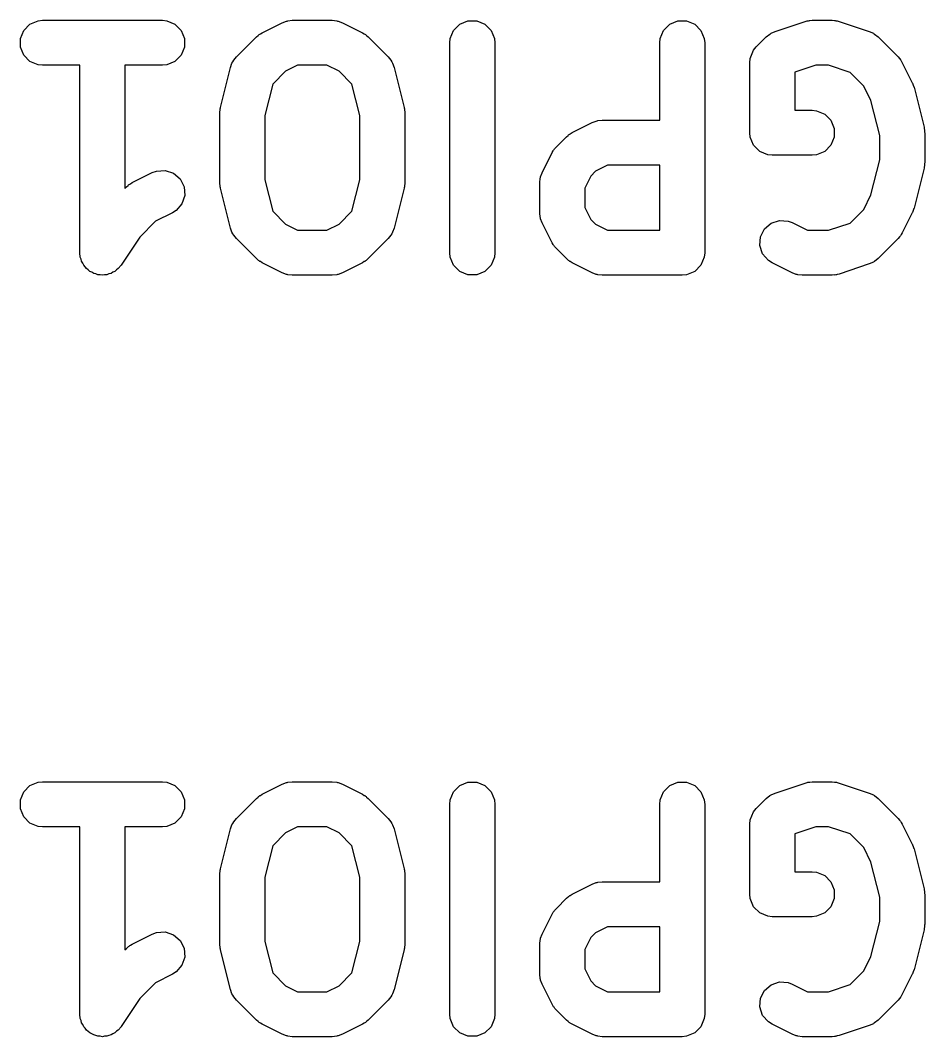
# Model space of a CAD drawing. Header units: inches. Extents: x 1.56 to 3.89, y -5.01 to -1.23.
# Drawn here: x 1.9368 to 2.0555, y -2.4669 to -2.3334 of the extents above; entities that cross this region are included whole.
import ezdxf

# ---------------------------------------------------------------- set-up
doc = ezdxf.new("R2010")
doc.units = ezdxf.units.IN
doc.header["$MEASUREMENT"] = 0
doc.layers.add('F.Silkscreen', color=41, linetype='CONTINUOUS', true_color=0xf2eda1)

msp = doc.modelspace()

# ---------------------------------------------------------------- linework, layer by layer
at = {"layer": 'F.Silkscreen', "linetype": 'CONTINUOUS'}
for p, q in [((1.93726, -2.33474), (1.93807, -2.33392)), ((1.93807, -2.33392), (1.93914, -2.33348)), ((1.93914, -2.33348), (1.93971, -2.33342)), ((1.93971, -2.33342), (1.95546, -2.33342)), ((1.95546, -2.33342), (1.95604, -2.33348)), ((1.95604, -2.33348), (1.9571, -2.33392)), ((1.9571, -2.33392), (1.95792, -2.33474)), ((1.96858, -2.33505), (1.9712, -2.33374)), ((1.9712, -2.33374), (1.97174, -2.33353)), ((1.97174, -2.33353), (1.97185, -2.33352)), ((1.97185, -2.33352), (1.97194, -2.33348)), ((1.97194, -2.33348), (1.97252, -2.33342)), ((1.97252, -2.33342), (1.97777, -2.33342)), ((1.97777, -2.33342), (1.97835, -2.33348)), ((1.97835, -2.33348), (1.97844, -2.33352)), ((1.97844, -2.33352), (1.97855, -2.33353)), ((1.97855, -2.33353), (1.97909, -2.33374)), ((1.97909, -2.33374), (1.98171, -2.33505)), ((1.99369, -2.33474), (1.9945, -2.33392)), ((1.9945, -2.33392), (1.99557, -2.33348)), ((1.99557, -2.33348), (1.99672, -2.33348)), ((1.99672, -2.33348), (1.99778, -2.33392)), ((1.99778, -2.33392), (1.9986, -2.33474)), ((2.02125, -2.33474), (2.02206, -2.33392)), ((2.02206, -2.33392), (2.02313, -2.33348)), ((2.02313, -2.33348), (2.02428, -2.33348)), ((2.02428, -2.33348), (2.02534, -2.33392)), ((2.02534, -2.33392), (2.02616, -2.33474)), ((2.03589, -2.33489), (2.03983, -2.33358)), ((2.03983, -2.33358), (2.04011, -2.33351)), ((2.04011, -2.33351), (2.04019, -2.33348)), ((2.04019, -2.33348), (2.04029, -2.33347)), ((2.04029, -2.33347), (2.04039, -2.33345)), ((2.04039, -2.33345), (2.04047, -2.33345)), ((2.04047, -2.33345), (2.04076, -2.33342)), ((2.04076, -2.33342), (2.04339, -2.33342)), ((2.04339, -2.33342), (2.04368, -2.33345)), ((2.04368, -2.33345), (2.04376, -2.33345)), ((2.04376, -2.33345), (2.04386, -2.33347)), ((2.04386, -2.33347), (2.04396, -2.33348)), ((2.04396, -2.33348), (2.04403, -2.33351)), ((2.04403, -2.33351), (2.04432, -2.33358)), ((2.04432, -2.33358), (2.04826, -2.33489)), ((1.93682, -2.3358), (1.93726, -2.33474)), ((1.95792, -2.33474), (1.95836, -2.3358)), ((1.96518, -2.33823), (1.96781, -2.3356)), ((1.96781, -2.3356), (1.96803, -2.33542)), ((1.96803, -2.33542), (1.96809, -2.33536)), ((1.96809, -2.33536), (1.96817, -2.3353)), ((1.96817, -2.3353), (1.96826, -2.33523)), ((1.96826, -2.33523), (1.96833, -2.3352)), ((1.96833, -2.3352), (1.96858, -2.33505)), ((1.98171, -2.33505), (1.98196, -2.3352)), ((1.98196, -2.3352), (1.98203, -2.33523)), ((1.98203, -2.33523), (1.98212, -2.3353)), ((1.98212, -2.3353), (1.9822, -2.33536)), ((1.9822, -2.33536), (1.98226, -2.33542)), ((1.98226, -2.33542), (1.98248, -2.3356)), ((1.98248, -2.3356), (1.98511, -2.33823)), ((1.99325, -2.3358), (1.99369, -2.33474)), ((1.9986, -2.33474), (1.99904, -2.3358)), ((2.02081, -2.3358), (2.02125, -2.33474)), ((2.02616, -2.33474), (2.0266, -2.3358)), ((2.03342, -2.33691), (2.03474, -2.3356)), ((2.03474, -2.3356), (2.03518, -2.33523)), ((2.03518, -2.33523), (2.03528, -2.33519)), ((2.03528, -2.33519), (2.03536, -2.33512)), ((2.03536, -2.33512), (2.03589, -2.33489)), ((2.04826, -2.33489), (2.04879, -2.33512)), ((2.04879, -2.33512), (2.04887, -2.33519)), ((2.04887, -2.33519), (2.04896, -2.33523)), ((2.04896, -2.33523), (2.04941, -2.3356)), ((2.04941, -2.3356), (2.05204, -2.33823)), ((1.93682, -2.33695), (1.93682, -2.3358)), ((1.93726, -2.33802), (1.93682, -2.33695)), ((1.95836, -2.33695), (1.95792, -2.33802)), ((1.95836, -2.3358), (1.95836, -2.33695)), ((1.99319, -2.33638), (1.99325, -2.3358)), ((1.99319, -2.36394), (1.99319, -2.33638)), ((1.99904, -2.3358), (1.9991, -2.33638)), ((1.9991, -2.33638), (1.9991, -2.36394)), ((2.02075, -2.33638), (2.02081, -2.3358)), ((2.02075, -2.34655), (2.02075, -2.33638)), ((2.0266, -2.3358), (2.02665, -2.33638)), ((2.02665, -2.33638), (2.02665, -2.36394)), ((2.03306, -2.33736), (2.03342, -2.33691)), ((1.93807, -2.33883), (1.93726, -2.33802)), ((1.95792, -2.33802), (1.9571, -2.33883)), ((1.96482, -2.33867), (1.96518, -2.33823)), ((1.98511, -2.33823), (1.98547, -2.33867)), ((2.03262, -2.33843), (2.03306, -2.33736)), ((2.05204, -2.33823), (2.05222, -2.33845)), ((1.93914, -2.33927), (1.93807, -2.33883)), ((1.93971, -2.33933), (1.93914, -2.33927)), ((1.94463, -2.33933), (1.93971, -2.33933)), ((1.94463, -2.36394), (1.94463, -2.33933)), ((1.95546, -2.33933), (1.95054, -2.33933)), ((1.95054, -2.33933), (1.95054, -2.35549)), ((1.95604, -2.33927), (1.95546, -2.33933)), ((1.9571, -2.33883), (1.95604, -2.33927)), ((1.96309, -2.34485), (1.96441, -2.3396)), ((1.96441, -2.3396), (1.9646, -2.33905)), ((1.9646, -2.33905), (1.96473, -2.33888)), ((1.96473, -2.33888), (1.96482, -2.33867)), ((1.97322, -2.33933), (1.97164, -2.34012)), ((1.97707, -2.33933), (1.97322, -2.33933)), ((1.97865, -2.34012), (1.97707, -2.33933)), ((1.98547, -2.33867), (1.98556, -2.33888)), ((1.98556, -2.33888), (1.98569, -2.33905)), ((1.98569, -2.33905), (1.98588, -2.3396)), ((1.98588, -2.3396), (1.9872, -2.34485)), ((2.03256, -2.339), (2.03262, -2.33843)), ((2.03256, -2.34819), (2.03256, -2.339)), ((2.04124, -2.33933), (2.03847, -2.34025)), ((2.04291, -2.33933), (2.04124, -2.33933)), ((2.04573, -2.34027), (2.04291, -2.33933)), ((2.05222, -2.33845), (2.05228, -2.3385)), ((2.05228, -2.3385), (2.05234, -2.33859)), ((2.05234, -2.33859), (2.0524, -2.33867)), ((2.0524, -2.33867), (2.05243, -2.33875)), ((2.05243, -2.33875), (2.05259, -2.33899)), ((2.05259, -2.33899), (2.0539, -2.34162)), ((1.97164, -2.34012), (1.96994, -2.34182)), ((1.98035, -2.34182), (1.97865, -2.34012)), ((2.03847, -2.34025), (2.03847, -2.34523)), ((2.04752, -2.34206), (2.04573, -2.34027)), ((1.96994, -2.34182), (1.96891, -2.34593)), ((1.98138, -2.34593), (1.98035, -2.34182)), ((2.04847, -2.34397), (2.04752, -2.34206)), ((2.0539, -2.34162), (2.05392, -2.34166)), ((2.05392, -2.34166), (2.05393, -2.34168)), ((2.05393, -2.34168), (2.05402, -2.34192)), ((2.05402, -2.34192), (2.05411, -2.34216)), ((2.05411, -2.34216), (2.05411, -2.34218)), ((2.05411, -2.34218), (2.05413, -2.34222)), ((2.05413, -2.34222), (2.05544, -2.34747)), ((1.96306, -2.34499), (1.96308, -2.34495)), ((1.96308, -2.34495), (1.96309, -2.34485)), ((1.9872, -2.34485), (1.98721, -2.34495)), ((1.98721, -2.34495), (1.98723, -2.34499)), ((2.04962, -2.34855), (2.04847, -2.34397)), ((1.96301, -2.34542), (1.96304, -2.3452)), ((1.96302, -2.34546), (1.96301, -2.34542)), ((1.96301, -2.34556), (1.96302, -2.34546)), ((1.96301, -2.35475), (1.96301, -2.34556)), ((1.96304, -2.3452), (1.96306, -2.34499)), ((1.96891, -2.34593), (1.96891, -2.35439)), ((1.98138, -2.35439), (1.98138, -2.34593)), ((1.98723, -2.34499), (1.98725, -2.3452)), ((1.98725, -2.3452), (1.98728, -2.34542)), ((1.98728, -2.34542), (1.98727, -2.34546)), ((1.98727, -2.34546), (1.98728, -2.34556)), ((1.98728, -2.34556), (1.98728, -2.35475)), ((2.03847, -2.34523), (2.04076, -2.34523)), ((2.04076, -2.34523), (2.04134, -2.34529)), ((2.04134, -2.34529), (2.0424, -2.34573)), ((2.0424, -2.34573), (2.04322, -2.34655)), ((2.00926, -2.34817), (2.01188, -2.34686)), ((2.01188, -2.34686), (2.01242, -2.34665)), ((2.01242, -2.34665), (2.01253, -2.34664)), ((2.01253, -2.34664), (2.01263, -2.3466)), ((2.01263, -2.3466), (2.0132, -2.34655)), ((2.0132, -2.34655), (2.02075, -2.34655)), ((2.04322, -2.34655), (2.04366, -2.34761)), ((2.04366, -2.34761), (2.04366, -2.34876)), ((2.05544, -2.34747), (2.05545, -2.34757)), ((2.05545, -2.34757), (2.05547, -2.34761)), ((2.05547, -2.34761), (2.05549, -2.34783)), ((2.00718, -2.35004), (2.00849, -2.34872)), ((2.00849, -2.34872), (2.00872, -2.34854)), ((2.00872, -2.34854), (2.00877, -2.34848)), ((2.00877, -2.34848), (2.00886, -2.34842)), ((2.00886, -2.34842), (2.00894, -2.34836)), ((2.00894, -2.34836), (2.00901, -2.34833)), ((2.00901, -2.34833), (2.00926, -2.34817)), ((2.03262, -2.34876), (2.03256, -2.34819)), ((2.03306, -2.34983), (2.03262, -2.34876)), ((2.04366, -2.34876), (2.04322, -2.34983)), ((2.04962, -2.35176), (2.04962, -2.34855)), ((2.05549, -2.34783), (2.05552, -2.34804)), ((2.05552, -2.34804), (2.05552, -2.34809)), ((2.05552, -2.34809), (2.05553, -2.34819)), ((2.05553, -2.34819), (2.05553, -2.35212)), ((2.00693, -2.35031), (2.00699, -2.35026)), ((2.00699, -2.35026), (2.00718, -2.35004)), ((2.03387, -2.35064), (2.03306, -2.34983)), ((2.04322, -2.34983), (2.0424, -2.35064)), ((2.00531, -2.35343), (2.00662, -2.3508)), ((2.00662, -2.3508), (2.00678, -2.35056)), ((2.00678, -2.35056), (2.00681, -2.35048)), ((2.00681, -2.35048), (2.00688, -2.3504)), ((2.00688, -2.3504), (2.00693, -2.35031)), ((2.03494, -2.35108), (2.03387, -2.35064)), ((2.03551, -2.35114), (2.03494, -2.35108)), ((2.04076, -2.35114), (2.03551, -2.35114)), ((2.04134, -2.35108), (2.04076, -2.35114)), ((2.0424, -2.35064), (2.04134, -2.35108)), ((2.0139, -2.35245), (2.01233, -2.35324)), ((2.02075, -2.35245), (2.0139, -2.35245)), ((2.02075, -2.36098), (2.02075, -2.35245)), ((2.04847, -2.35634), (2.04962, -2.35176)), ((2.05544, -2.35284), (2.05413, -2.35809)), ((2.05545, -2.35274), (2.05544, -2.35284)), ((2.05547, -2.3527), (2.05545, -2.35274)), ((2.05549, -2.35248), (2.05547, -2.3527)), ((2.05552, -2.35227), (2.05549, -2.35248)), ((2.05553, -2.35212), (2.05552, -2.35223)), ((2.05552, -2.35223), (2.05552, -2.35227)), ((1.95151, -2.35473), (1.95414, -2.35342)), ((1.95414, -2.35342), (1.95468, -2.35321)), ((1.95468, -2.35321), (1.95583, -2.35313)), ((1.95583, -2.35313), (1.95692, -2.3535)), ((1.95692, -2.3535), (1.95779, -2.35425)), ((1.95779, -2.35425), (1.95831, -2.35528)), ((2.005, -2.35475), (2.00506, -2.35417)), ((2.00506, -2.35417), (2.0051, -2.35408)), ((2.0051, -2.35408), (2.00511, -2.35397)), ((2.00511, -2.35397), (2.00531, -2.35343)), ((2.01169, -2.35387), (2.01091, -2.35545)), ((2.01233, -2.35324), (2.01169, -2.35387)), ((1.95054, -2.35549), (1.95075, -2.35529)), ((1.95075, -2.35529), (1.95097, -2.3551)), ((1.95097, -2.3551), (1.95102, -2.35504)), ((1.95102, -2.35504), (1.95111, -2.35499)), ((1.95111, -2.35499), (1.95119, -2.35492)), ((1.95119, -2.35492), (1.95127, -2.35489)), ((1.95127, -2.35489), (1.95151, -2.35473)), ((1.95831, -2.35528), (1.95839, -2.35643)), ((1.96302, -2.35485), (1.96301, -2.35475)), ((1.96301, -2.35489), (1.96302, -2.35485)), ((1.96304, -2.35511), (1.96301, -2.35489)), ((1.96306, -2.35533), (1.96304, -2.35511)), ((1.96308, -2.35537), (1.96306, -2.35533)), ((1.96309, -2.35547), (1.96308, -2.35537)), ((1.96441, -2.36071), (1.96309, -2.35547)), ((1.96891, -2.35439), (1.96994, -2.35849)), ((1.98035, -2.35849), (1.98138, -2.35439)), ((1.9872, -2.35547), (1.98588, -2.36071)), ((1.98721, -2.35537), (1.9872, -2.35547)), ((1.98723, -2.35533), (1.98721, -2.35537)), ((1.98725, -2.35511), (1.98723, -2.35533)), ((1.98728, -2.35489), (1.98725, -2.35511)), ((1.98728, -2.35475), (1.98727, -2.35485)), ((1.98727, -2.35485), (1.98728, -2.35489)), ((2.005, -2.35869), (2.005, -2.35475)), ((2.01091, -2.35545), (2.01091, -2.35799)), ((1.95839, -2.35643), (1.95803, -2.35752)), ((2.04752, -2.35825), (2.04847, -2.35634)), ((1.95803, -2.35752), (1.95727, -2.35839)), ((2.01091, -2.35799), (2.01169, -2.35956)), ((2.04573, -2.36004), (2.04752, -2.35825)), ((2.05411, -2.35815), (2.05402, -2.35839)), ((2.05413, -2.35809), (2.05411, -2.35813)), ((2.05411, -2.35813), (2.05411, -2.35815)), ((1.95678, -2.3587), (1.95458, -2.3598)), ((1.95727, -2.35839), (1.95678, -2.3587)), ((1.96994, -2.35849), (1.97164, -2.3602)), ((1.97865, -2.3602), (1.98035, -2.35849)), ((2.00506, -2.35926), (2.005, -2.35869)), ((2.0051, -2.35936), (2.00506, -2.35926)), ((2.00511, -2.35947), (2.0051, -2.35936)), ((2.00531, -2.36001), (2.00511, -2.35947)), ((2.01169, -2.35956), (2.01233, -2.3602)), ((2.0539, -2.35869), (2.05259, -2.36132)), ((2.05392, -2.35865), (2.0539, -2.35869)), ((2.05393, -2.35864), (2.05392, -2.35865)), ((2.05402, -2.35839), (2.05393, -2.35864)), ((1.95458, -2.3598), (1.95251, -2.36188)), ((1.9646, -2.36126), (1.96441, -2.36071)), ((1.97164, -2.3602), (1.97322, -2.36098)), ((1.97322, -2.36098), (1.97707, -2.36098)), ((1.97707, -2.36098), (1.97865, -2.3602)), ((1.98588, -2.36071), (1.98569, -2.36126)), ((2.00662, -2.36263), (2.00531, -2.36001)), ((2.01233, -2.3602), (2.0139, -2.36098)), ((2.0139, -2.36098), (2.02075, -2.36098)), ((2.03398, -2.36184), (2.03449, -2.36081)), ((2.03449, -2.36081), (2.03536, -2.36006)), ((2.03536, -2.36006), (2.03646, -2.35969)), ((2.03646, -2.35969), (2.0376, -2.35978)), ((2.0376, -2.35978), (2.03815, -2.35998)), ((2.03815, -2.35998), (2.04015, -2.36098)), ((2.04015, -2.36098), (2.04291, -2.36098)), ((2.04291, -2.36098), (2.04573, -2.36004)), ((1.95251, -2.36188), (1.95004, -2.36557)), ((1.96473, -2.36144), (1.9646, -2.36126)), ((1.96482, -2.36164), (1.96473, -2.36144)), ((1.96518, -2.36209), (1.96482, -2.36164)), ((1.96781, -2.36471), (1.96518, -2.36209)), ((1.98511, -2.36209), (1.98248, -2.36471)), ((1.98547, -2.36164), (1.98511, -2.36209)), ((1.98556, -2.36144), (1.98547, -2.36164)), ((1.98569, -2.36126), (1.98556, -2.36144)), ((2.0339, -2.36299), (2.03398, -2.36184)), ((2.05204, -2.36209), (2.04941, -2.36471)), ((2.05222, -2.36186), (2.05204, -2.36209)), ((2.05228, -2.36181), (2.05222, -2.36186)), ((2.05234, -2.36172), (2.05228, -2.36181)), ((2.0524, -2.36164), (2.05234, -2.36172)), ((2.05243, -2.36157), (2.0524, -2.36164)), ((2.05259, -2.36132), (2.05243, -2.36157)), ((2.00678, -2.36288), (2.00662, -2.36263)), ((2.00681, -2.36295), (2.00678, -2.36288)), ((2.00688, -2.36303), (2.00681, -2.36295)), ((2.00693, -2.36312), (2.00688, -2.36303)), ((2.00699, -2.36317), (2.00693, -2.36312)), ((2.00718, -2.3634), (2.00699, -2.36317)), ((2.00849, -2.36471), (2.00718, -2.3634)), ((2.03426, -2.36409), (2.0339, -2.36299)), ((1.94469, -2.36451), (1.94463, -2.36394)), ((1.94463, -2.36394), (1.94463, -2.36394)), ((1.94463, -2.36394), (1.94463, -2.36394)), ((1.94463, -2.36394), (1.94463, -2.36394)), ((1.9448, -2.36478), (1.94469, -2.36451)), ((1.94486, -2.36507), (1.9448, -2.36478)), ((1.96803, -2.3649), (1.96781, -2.36471)), ((1.96809, -2.36496), (1.96803, -2.3649)), ((1.96817, -2.36501), (1.96809, -2.36496)), ((1.9822, -2.36496), (1.98212, -2.36501)), ((1.98226, -2.3649), (1.9822, -2.36496)), ((1.98248, -2.36471), (1.98226, -2.3649)), ((1.99325, -2.36451), (1.99319, -2.36394)), ((1.99369, -2.36558), (1.99325, -2.36451)), ((1.99904, -2.36451), (1.9986, -2.36558)), ((1.9991, -2.36394), (1.99904, -2.36451)), ((2.00872, -2.3649), (2.00849, -2.36471)), ((2.00877, -2.36496), (2.00872, -2.3649)), ((2.00886, -2.36501), (2.00877, -2.36496)), ((2.0266, -2.36451), (2.02616, -2.36558)), ((2.02665, -2.36394), (2.0266, -2.36451)), ((2.03501, -2.36496), (2.03426, -2.36409)), ((2.0355, -2.36526), (2.03501, -2.36496)), ((2.04941, -2.36471), (2.04896, -2.36508)), ((1.94502, -2.36531), (1.94486, -2.36507)), ((1.94513, -2.36558), (1.94502, -2.36531)), ((1.94534, -2.36578), (1.94513, -2.36558)), ((1.9455, -2.36603), (1.94534, -2.36578)), ((1.94574, -2.36619), (1.9455, -2.36603)), ((1.94595, -2.36639), (1.94574, -2.36619)), ((1.94943, -2.36618), (1.94923, -2.36639)), ((1.94968, -2.36602), (1.94943, -2.36618)), ((1.95004, -2.36558), (1.94968, -2.36602)), ((1.95004, -2.36557), (1.95004, -2.36558)), ((1.95004, -2.36558), (1.95004, -2.36558)), ((1.95004, -2.36558), (1.95004, -2.36558)), ((1.96826, -2.36508), (1.96817, -2.36501)), ((1.96833, -2.36511), (1.96826, -2.36508)), ((1.96858, -2.36526), (1.96833, -2.36511)), ((1.9712, -2.36658), (1.96858, -2.36526)), ((1.98171, -2.36526), (1.97909, -2.36658)), ((1.98196, -2.36511), (1.98171, -2.36526)), ((1.98203, -2.36508), (1.98196, -2.36511)), ((1.98212, -2.36501), (1.98203, -2.36508)), ((1.9945, -2.36639), (1.99369, -2.36558)), ((1.9986, -2.36558), (1.99778, -2.36639)), ((2.00894, -2.36508), (2.00886, -2.36501)), ((2.00901, -2.36511), (2.00894, -2.36508)), ((2.00926, -2.36526), (2.00901, -2.36511)), ((2.01188, -2.36658), (2.00926, -2.36526)), ((2.02616, -2.36558), (2.02534, -2.36639)), ((2.03813, -2.36658), (2.0355, -2.36526)), ((2.04826, -2.36542), (2.04432, -2.36674)), ((2.04879, -2.36519), (2.04826, -2.36542)), ((2.04887, -2.36512), (2.04879, -2.36519)), ((2.04896, -2.36508), (2.04887, -2.36512)), ((1.94622, -2.3665), (1.94595, -2.36639)), ((1.94646, -2.36666), (1.94622, -2.3665)), ((1.94674, -2.36672), (1.94646, -2.36666)), ((1.94701, -2.36683), (1.94674, -2.36672)), ((1.9473, -2.36683), (1.94701, -2.36683)), ((1.94759, -2.36689), (1.9473, -2.36683)), ((1.94787, -2.36683), (1.94759, -2.36689)), ((1.94816, -2.36683), (1.94787, -2.36683)), ((1.94843, -2.36672), (1.94816, -2.36683)), ((1.94872, -2.36666), (1.94843, -2.36672)), ((1.94896, -2.3665), (1.94872, -2.36666)), ((1.94923, -2.36639), (1.94896, -2.3665)), ((1.97174, -2.36678), (1.9712, -2.36658)), ((1.97185, -2.36679), (1.97174, -2.36678)), ((1.97194, -2.36683), (1.97185, -2.36679)), ((1.97252, -2.36689), (1.97194, -2.36683)), ((1.97777, -2.36689), (1.97252, -2.36689)), ((1.97835, -2.36683), (1.97777, -2.36689)), ((1.97844, -2.36679), (1.97835, -2.36683)), ((1.97855, -2.36678), (1.97844, -2.36679)), ((1.97909, -2.36658), (1.97855, -2.36678)), ((1.99557, -2.36683), (1.9945, -2.36639)), ((1.99672, -2.36683), (1.99557, -2.36683)), ((1.99778, -2.36639), (1.99672, -2.36683)), ((2.01242, -2.36678), (2.01188, -2.36658)), ((2.01253, -2.36679), (2.01242, -2.36678)), ((2.01263, -2.36683), (2.01253, -2.36679)), ((2.0132, -2.36689), (2.01263, -2.36683)), ((2.0237, -2.36689), (2.0132, -2.36689)), ((2.02428, -2.36683), (2.0237, -2.36689)), ((2.02534, -2.36639), (2.02428, -2.36683)), ((2.03867, -2.36678), (2.03813, -2.36658)), ((2.03878, -2.36679), (2.03867, -2.36678)), ((2.03887, -2.36683), (2.03878, -2.36679)), ((2.03945, -2.36689), (2.03887, -2.36683)), ((2.04339, -2.36689), (2.03945, -2.36689)), ((2.04368, -2.36686), (2.04339, -2.36689)), ((2.04376, -2.36687), (2.04368, -2.36686)), ((2.04386, -2.36684), (2.04376, -2.36687)), ((2.04396, -2.36683), (2.04386, -2.36684)), ((2.04403, -2.3668), (2.04396, -2.36683)), ((2.04432, -2.36674), (2.04403, -2.3668)), ((1.93726, -2.43474), (1.93807, -2.43392)), ((1.93807, -2.43392), (1.93914, -2.43348)), ((1.93914, -2.43348), (1.93971, -2.43342)), ((1.93971, -2.43342), (1.95546, -2.43342)), ((1.95546, -2.43342), (1.95604, -2.43348)), ((1.95604, -2.43348), (1.9571, -2.43392)), ((1.9571, -2.43392), (1.95792, -2.43474)), ((1.96858, -2.43505), (1.9712, -2.43374)), ((1.9712, -2.43374), (1.97174, -2.43353)), ((1.97174, -2.43353), (1.97185, -2.43352)), ((1.97185, -2.43352), (1.97194, -2.43348)), ((1.97194, -2.43348), (1.97252, -2.43342)), ((1.97252, -2.43342), (1.97777, -2.43342)), ((1.97777, -2.43342), (1.97835, -2.43348)), ((1.97835, -2.43348), (1.97844, -2.43352)), ((1.97844, -2.43352), (1.97855, -2.43353)), ((1.97855, -2.43353), (1.97909, -2.43374)), ((1.97909, -2.43374), (1.98171, -2.43505)), ((1.99369, -2.43474), (1.9945, -2.43392)), ((1.9945, -2.43392), (1.99557, -2.43348)), ((1.99557, -2.43348), (1.99672, -2.43348)), ((1.99672, -2.43348), (1.99778, -2.43392)), ((1.99778, -2.43392), (1.9986, -2.43474)), ((2.02125, -2.43474), (2.02206, -2.43392)), ((2.02206, -2.43392), (2.02313, -2.43348)), ((2.02313, -2.43348), (2.02428, -2.43348)), ((2.02428, -2.43348), (2.02534, -2.43392)), ((2.02534, -2.43392), (2.02616, -2.43474)), ((2.03589, -2.43489), (2.03983, -2.43358)), ((2.03983, -2.43358), (2.04011, -2.43351)), ((2.04011, -2.43351), (2.04019, -2.43348)), ((2.04019, -2.43348), (2.04029, -2.43347)), ((2.04029, -2.43347), (2.04039, -2.43345)), ((2.04039, -2.43345), (2.04047, -2.43345)), ((2.04047, -2.43345), (2.04076, -2.43342)), ((2.04076, -2.43342), (2.04339, -2.43342)), ((2.04339, -2.43342), (2.04368, -2.43345)), ((2.04368, -2.43345), (2.04376, -2.43345)), ((2.04376, -2.43345), (2.04386, -2.43347)), ((2.04386, -2.43347), (2.04396, -2.43348)), ((2.04396, -2.43348), (2.04403, -2.43351)), ((2.04403, -2.43351), (2.04432, -2.43358)), ((2.04432, -2.43358), (2.04826, -2.43489)), ((1.93682, -2.4358), (1.93726, -2.43474)), ((1.95792, -2.43474), (1.95836, -2.4358)), ((1.96518, -2.43823), (1.96781, -2.4356)), ((1.96781, -2.4356), (1.96803, -2.43542)), ((1.96803, -2.43542), (1.96809, -2.43536)), ((1.96809, -2.43536), (1.96817, -2.4353)), ((1.96817, -2.4353), (1.96826, -2.43523)), ((1.96826, -2.43523), (1.96833, -2.4352)), ((1.96833, -2.4352), (1.96858, -2.43505)), ((1.98171, -2.43505), (1.98196, -2.4352)), ((1.98196, -2.4352), (1.98203, -2.43523)), ((1.98203, -2.43523), (1.98212, -2.4353)), ((1.98212, -2.4353), (1.9822, -2.43536)), ((1.9822, -2.43536), (1.98226, -2.43542)), ((1.98226, -2.43542), (1.98248, -2.4356)), ((1.98248, -2.4356), (1.98511, -2.43823)), ((1.99325, -2.4358), (1.99369, -2.43474)), ((1.9986, -2.43474), (1.99904, -2.4358)), ((2.02081, -2.4358), (2.02125, -2.43474)), ((2.02616, -2.43474), (2.0266, -2.4358)), ((2.03342, -2.43691), (2.03474, -2.4356)), ((2.03474, -2.4356), (2.03518, -2.43523)), ((2.03518, -2.43523), (2.03528, -2.43519)), ((2.03528, -2.43519), (2.03536, -2.43512)), ((2.03536, -2.43512), (2.03589, -2.43489)), ((2.04826, -2.43489), (2.04879, -2.43512)), ((2.04879, -2.43512), (2.04887, -2.43519)), ((2.04887, -2.43519), (2.04896, -2.43523)), ((2.04896, -2.43523), (2.04941, -2.4356)), ((2.04941, -2.4356), (2.05204, -2.43823)), ((1.93682, -2.43695), (1.93682, -2.4358)), ((1.93726, -2.43802), (1.93682, -2.43695)), ((1.95836, -2.43695), (1.95792, -2.43802)), ((1.95836, -2.4358), (1.95836, -2.43695)), ((1.99319, -2.43638), (1.99325, -2.4358)), ((1.99319, -2.46394), (1.99319, -2.43638)), ((1.99904, -2.4358), (1.9991, -2.43638)), ((1.9991, -2.43638), (1.9991, -2.46394)), ((2.02075, -2.43638), (2.02081, -2.4358)), ((2.02075, -2.44655), (2.02075, -2.43638)), ((2.0266, -2.4358), (2.02665, -2.43638)), ((2.02665, -2.43638), (2.02665, -2.46394)), ((2.03306, -2.43736), (2.03342, -2.43691)), ((1.93807, -2.43883), (1.93726, -2.43802)), ((1.95792, -2.43802), (1.9571, -2.43883)), ((1.96482, -2.43867), (1.96518, -2.43823)), ((1.98511, -2.43823), (1.98547, -2.43867)), ((2.03262, -2.43843), (2.03306, -2.43736)), ((2.03306, -2.43736), (2.03306, -2.43736)), ((2.05204, -2.43823), (2.05222, -2.43845)), ((1.93914, -2.43927), (1.93807, -2.43883)), ((1.93971, -2.43933), (1.93914, -2.43927)), ((1.94463, -2.43933), (1.93971, -2.43933)), ((1.94463, -2.46394), (1.94463, -2.43933)), ((1.95546, -2.43933), (1.95054, -2.43933)), ((1.95054, -2.43933), (1.95054, -2.45549)), ((1.95604, -2.43927), (1.95546, -2.43933)), ((1.9571, -2.43883), (1.95604, -2.43927)), ((1.96309, -2.44485), (1.96441, -2.4396)), ((1.96441, -2.4396), (1.9646, -2.43905)), ((1.9646, -2.43905), (1.96473, -2.43888)), ((1.96473, -2.43888), (1.96482, -2.43867)), ((1.97322, -2.43933), (1.97164, -2.44012)), ((1.97707, -2.43933), (1.97322, -2.43933)), ((1.97865, -2.44012), (1.97707, -2.43933)), ((1.98547, -2.43867), (1.98556, -2.43888)), ((1.98556, -2.43888), (1.98569, -2.43905)), ((1.98569, -2.43905), (1.98588, -2.4396)), ((1.98588, -2.4396), (1.9872, -2.44485)), ((2.03256, -2.439), (2.03262, -2.43843)), ((2.03256, -2.44819), (2.03256, -2.439)), ((2.04124, -2.43933), (2.03847, -2.44025)), ((2.04291, -2.43933), (2.04124, -2.43933)), ((2.04573, -2.44027), (2.04291, -2.43933)), ((2.05222, -2.43845), (2.05228, -2.4385)), ((2.05228, -2.4385), (2.05234, -2.43859)), ((2.05234, -2.43859), (2.0524, -2.43867)), ((2.0524, -2.43867), (2.05243, -2.43875)), ((2.05243, -2.43875), (2.05259, -2.43899)), ((2.05259, -2.43899), (2.0539, -2.44162)), ((1.97164, -2.44012), (1.96994, -2.44182)), ((1.98035, -2.44182), (1.97865, -2.44012)), ((2.03847, -2.44025), (2.03847, -2.44523)), ((2.04752, -2.44206), (2.04573, -2.44027)), ((1.96994, -2.44182), (1.96891, -2.44593)), ((1.98138, -2.44593), (1.98035, -2.44182)), ((2.04847, -2.44397), (2.04752, -2.44206)), ((2.0539, -2.44162), (2.05392, -2.44166)), ((2.05392, -2.44166), (2.05393, -2.44168)), ((2.05393, -2.44168), (2.05402, -2.44192)), ((2.05402, -2.44192), (2.05411, -2.44216)), ((2.05411, -2.44216), (2.05411, -2.44218)), ((2.05411, -2.44218), (2.05413, -2.44222)), ((2.05413, -2.44222), (2.05544, -2.44747)), ((1.96304, -2.4452), (1.96306, -2.44499)), ((1.96306, -2.44499), (1.96308, -2.44495)), ((1.96308, -2.44495), (1.96309, -2.44485)), ((1.9872, -2.44485), (1.98721, -2.44495)), ((1.98721, -2.44495), (1.98723, -2.44499)), ((1.98723, -2.44499), (1.98725, -2.4452)), ((2.04962, -2.44855), (2.04847, -2.44397)), ((1.96301, -2.44542), (1.96304, -2.4452)), ((1.96302, -2.44546), (1.96301, -2.44542)), ((1.96301, -2.44556), (1.96302, -2.44546)), ((1.96301, -2.45475), (1.96301, -2.44556)), ((1.96891, -2.44593), (1.96891, -2.45439)), ((1.98138, -2.45439), (1.98138, -2.44593)), ((1.98725, -2.4452), (1.98728, -2.44542)), ((1.98728, -2.44542), (1.98727, -2.44546)), ((1.98727, -2.44546), (1.98728, -2.44556)), ((1.98728, -2.44556), (1.98728, -2.45475)), ((2.03847, -2.44523), (2.04076, -2.44523)), ((2.04076, -2.44523), (2.04134, -2.44529)), ((2.04134, -2.44529), (2.0424, -2.44573)), ((2.0424, -2.44573), (2.04322, -2.44655)), ((2.00926, -2.44817), (2.01188, -2.44686)), ((2.01188, -2.44686), (2.01242, -2.44665)), ((2.01242, -2.44665), (2.01253, -2.44664)), ((2.01253, -2.44664), (2.01263, -2.4466)), ((2.01263, -2.4466), (2.0132, -2.44655)), ((2.0132, -2.44655), (2.02075, -2.44655)), ((2.04322, -2.44655), (2.04366, -2.44761)), ((2.04366, -2.44761), (2.04366, -2.44876)), ((2.05544, -2.44747), (2.05545, -2.44757)), ((2.05545, -2.44757), (2.05547, -2.44761)), ((2.05547, -2.44761), (2.05549, -2.44783)), ((2.00718, -2.45004), (2.00849, -2.44872)), ((2.00849, -2.44872), (2.00872, -2.44854)), ((2.00872, -2.44854), (2.00877, -2.44848)), ((2.00877, -2.44848), (2.00886, -2.44842)), ((2.00886, -2.44842), (2.00894, -2.44836)), ((2.00894, -2.44836), (2.00901, -2.44833)), ((2.00901, -2.44833), (2.00926, -2.44817)), ((2.03262, -2.44876), (2.03256, -2.44819)), ((2.03306, -2.44983), (2.03262, -2.44876)), ((2.03262, -2.44876), (2.03262, -2.44876)), ((2.04366, -2.44876), (2.04322, -2.44983)), ((2.04962, -2.45176), (2.04962, -2.44855)), ((2.05549, -2.44783), (2.05552, -2.44804)), ((2.05552, -2.44804), (2.05552, -2.44809)), ((2.05552, -2.44809), (2.05553, -2.44819)), ((2.05553, -2.44819), (2.05553, -2.45212)), ((2.00681, -2.45048), (2.00688, -2.4504)), ((2.00688, -2.4504), (2.00693, -2.45031)), ((2.00693, -2.45031), (2.00699, -2.45026)), ((2.00699, -2.45026), (2.00718, -2.45004)), ((2.03387, -2.45064), (2.03306, -2.44983)), ((2.04322, -2.44983), (2.0424, -2.45064)), ((2.00531, -2.45343), (2.00662, -2.4508)), ((2.00662, -2.4508), (2.00678, -2.45056)), ((2.00678, -2.45056), (2.00681, -2.45048)), ((2.03494, -2.45108), (2.03387, -2.45064)), ((2.03551, -2.45114), (2.03494, -2.45108)), ((2.04076, -2.45114), (2.03551, -2.45114)), ((2.04134, -2.45108), (2.04076, -2.45114)), ((2.0424, -2.45064), (2.04134, -2.45108)), ((2.0139, -2.45245), (2.01233, -2.45324)), ((2.02075, -2.45245), (2.0139, -2.45245)), ((2.02075, -2.46098), (2.02075, -2.45245)), ((2.04847, -2.45634), (2.04962, -2.45176)), ((2.05544, -2.45284), (2.05413, -2.45809)), ((2.05545, -2.45274), (2.05544, -2.45284)), ((2.05547, -2.4527), (2.05545, -2.45274)), ((2.05549, -2.45248), (2.05547, -2.4527)), ((2.05552, -2.45227), (2.05549, -2.45248)), ((2.05553, -2.45212), (2.05552, -2.45223)), ((2.05552, -2.45223), (2.05552, -2.45227)), ((1.95151, -2.45473), (1.95414, -2.45342)), ((1.95414, -2.45342), (1.95468, -2.45321)), ((1.95468, -2.45321), (1.95583, -2.45313)), ((1.95583, -2.45313), (1.95692, -2.4535)), ((1.95692, -2.4535), (1.95779, -2.45425)), ((1.95779, -2.45425), (1.95831, -2.45528)), ((1.96891, -2.45439), (1.96994, -2.45849)), ((1.98035, -2.45849), (1.98138, -2.45439)), ((2.005, -2.45475), (2.00506, -2.45417)), ((2.00506, -2.45417), (2.0051, -2.45408)), ((2.0051, -2.45408), (2.00511, -2.45397)), ((2.00511, -2.45397), (2.00531, -2.45343)), ((2.01169, -2.45387), (2.01091, -2.45545)), ((2.01233, -2.45324), (2.01169, -2.45387)), ((1.95054, -2.45549), (1.95075, -2.45529)), ((1.95075, -2.45529), (1.95097, -2.4551)), ((1.95097, -2.4551), (1.95102, -2.45504)), ((1.95102, -2.45504), (1.95111, -2.45499)), ((1.95111, -2.45499), (1.95119, -2.45492)), ((1.95119, -2.45492), (1.95127, -2.45489)), ((1.95127, -2.45489), (1.95151, -2.45473)), ((1.95831, -2.45528), (1.95839, -2.45643)), ((1.96302, -2.45485), (1.96301, -2.45475)), ((1.96301, -2.45489), (1.96302, -2.45485)), ((1.96304, -2.45511), (1.96301, -2.45489)), ((1.96306, -2.45533), (1.96304, -2.45511)), ((1.96308, -2.45537), (1.96306, -2.45533)), ((1.96309, -2.45547), (1.96308, -2.45537)), ((1.96441, -2.46071), (1.96309, -2.45547)), ((1.9872, -2.45547), (1.98588, -2.46071)), ((1.98721, -2.45537), (1.9872, -2.45547)), ((1.98723, -2.45533), (1.98721, -2.45537)), ((1.98725, -2.45511), (1.98723, -2.45533)), ((1.98728, -2.45489), (1.98725, -2.45511)), ((1.98728, -2.45475), (1.98727, -2.45485)), ((1.98727, -2.45485), (1.98728, -2.45489)), ((2.005, -2.45869), (2.005, -2.45475)), ((2.01091, -2.45545), (2.01091, -2.45799)), ((1.95839, -2.45643), (1.95803, -2.45752)), ((2.04752, -2.45825), (2.04847, -2.45634)), ((1.95727, -2.45839), (1.95678, -2.4587)), ((1.95803, -2.45752), (1.95727, -2.45839)), ((2.01091, -2.45799), (2.01169, -2.45956)), ((2.04573, -2.46004), (2.04752, -2.45825)), ((2.05402, -2.45839), (2.05393, -2.45864)), ((2.05411, -2.45815), (2.05402, -2.45839)), ((2.05413, -2.45809), (2.05411, -2.45813)), ((2.05411, -2.45813), (2.05411, -2.45815)), ((1.95678, -2.4587), (1.95458, -2.4598)), ((1.96994, -2.45849), (1.97164, -2.4602)), ((1.97865, -2.4602), (1.98035, -2.45849)), ((2.00506, -2.45926), (2.005, -2.45869)), ((2.0051, -2.45936), (2.00506, -2.45926)), ((2.00511, -2.45947), (2.0051, -2.45936)), ((2.00531, -2.46001), (2.00511, -2.45947)), ((2.01169, -2.45956), (2.01233, -2.4602)), ((2.03536, -2.46006), (2.03646, -2.45969)), ((2.03646, -2.45969), (2.0376, -2.45978)), ((2.0539, -2.45869), (2.05259, -2.46132)), ((2.05392, -2.45865), (2.0539, -2.45869)), ((2.05393, -2.45864), (2.05392, -2.45865)), ((1.95458, -2.4598), (1.95251, -2.46188)), ((1.9646, -2.46126), (1.96441, -2.46071)), ((1.97164, -2.4602), (1.97322, -2.46098)), ((1.97322, -2.46098), (1.97707, -2.46098)), ((1.97707, -2.46098), (1.97865, -2.4602)), ((1.98588, -2.46071), (1.98569, -2.46126)), ((2.00662, -2.46263), (2.00531, -2.46001)), ((2.01233, -2.4602), (2.0139, -2.46098)), ((2.0139, -2.46098), (2.02075, -2.46098)), ((2.03398, -2.46184), (2.03449, -2.46081)), ((2.03449, -2.46081), (2.03536, -2.46006)), ((2.0376, -2.45978), (2.03815, -2.45998)), ((2.03815, -2.45998), (2.04015, -2.46098)), ((2.04015, -2.46098), (2.04291, -2.46098)), ((2.04291, -2.46098), (2.04573, -2.46004)), ((1.95251, -2.46188), (1.95004, -2.46557)), ((1.96473, -2.46144), (1.9646, -2.46126)), ((1.96482, -2.46164), (1.96473, -2.46144)), ((1.96518, -2.46209), (1.96482, -2.46164)), ((1.96781, -2.46471), (1.96518, -2.46209)), ((1.98511, -2.46209), (1.98248, -2.46471)), ((1.98547, -2.46164), (1.98511, -2.46209)), ((1.98556, -2.46144), (1.98547, -2.46164)), ((1.98569, -2.46126), (1.98556, -2.46144)), ((2.0339, -2.46299), (2.03398, -2.46184)), ((2.05204, -2.46209), (2.04941, -2.46471)), ((2.05222, -2.46186), (2.05204, -2.46209)), ((2.05228, -2.46181), (2.05222, -2.46186)), ((2.05234, -2.46172), (2.05228, -2.46181)), ((2.0524, -2.46164), (2.05234, -2.46172)), ((2.05243, -2.46157), (2.0524, -2.46164)), ((2.05259, -2.46132), (2.05243, -2.46157)), ((2.00678, -2.46288), (2.00662, -2.46263)), ((2.00681, -2.46295), (2.00678, -2.46288)), ((2.00688, -2.46303), (2.00681, -2.46295)), ((2.00693, -2.46312), (2.00688, -2.46303)), ((2.00699, -2.46317), (2.00693, -2.46312)), ((2.00718, -2.4634), (2.00699, -2.46317)), ((2.00849, -2.46471), (2.00718, -2.4634)), ((2.03426, -2.46409), (2.0339, -2.46299)), ((1.94469, -2.46451), (1.94463, -2.46394)), ((1.94463, -2.46394), (1.94463, -2.46394)), ((1.94463, -2.46394), (1.94463, -2.46394)), ((1.94463, -2.46394), (1.94463, -2.46394)), ((1.9448, -2.46478), (1.94469, -2.46451)), ((1.94486, -2.46507), (1.9448, -2.46478)), ((1.94502, -2.46531), (1.94486, -2.46507)), ((1.96803, -2.4649), (1.96781, -2.46471)), ((1.96809, -2.46496), (1.96803, -2.4649)), ((1.96817, -2.46501), (1.96809, -2.46496)), ((1.96826, -2.46508), (1.96817, -2.46501)), ((1.96833, -2.46511), (1.96826, -2.46508)), ((1.98203, -2.46508), (1.98196, -2.46511)), ((1.98212, -2.46501), (1.98203, -2.46508)), ((1.9822, -2.46496), (1.98212, -2.46501)), ((1.98226, -2.4649), (1.9822, -2.46496)), ((1.98248, -2.46471), (1.98226, -2.4649)), ((1.99325, -2.46451), (1.99319, -2.46394)), ((1.99369, -2.46558), (1.99325, -2.46451)), ((1.99904, -2.46451), (1.9986, -2.46558)), ((1.9991, -2.46394), (1.99904, -2.46451)), ((2.00872, -2.4649), (2.00849, -2.46471)), ((2.00877, -2.46496), (2.00872, -2.4649)), ((2.00886, -2.46501), (2.00877, -2.46496)), ((2.00894, -2.46508), (2.00886, -2.46501)), ((2.00901, -2.46511), (2.00894, -2.46508)), ((2.0266, -2.46451), (2.02616, -2.46558)), ((2.02665, -2.46394), (2.0266, -2.46451)), ((2.03501, -2.46496), (2.03426, -2.46409)), ((2.0355, -2.46526), (2.03501, -2.46496)), ((2.04896, -2.46508), (2.04887, -2.46512)), ((2.04941, -2.46471), (2.04896, -2.46508)), ((1.94513, -2.46558), (1.94502, -2.46531)), ((1.94534, -2.46578), (1.94513, -2.46558)), ((1.9455, -2.46603), (1.94534, -2.46578)), ((1.94574, -2.46619), (1.9455, -2.46603)), ((1.94595, -2.46639), (1.94574, -2.46619)), ((1.94622, -2.4665), (1.94595, -2.46639)), ((1.94923, -2.46639), (1.94896, -2.4665)), ((1.94943, -2.46618), (1.94923, -2.46639)), ((1.94968, -2.46602), (1.94943, -2.46618)), ((1.95004, -2.46558), (1.94968, -2.46602)), ((1.95004, -2.46557), (1.95004, -2.46558)), ((1.95004, -2.46558), (1.95004, -2.46558)), ((1.95004, -2.46558), (1.95004, -2.46558)), ((1.96858, -2.46526), (1.96833, -2.46511)), ((1.9712, -2.46658), (1.96858, -2.46526)), ((1.98171, -2.46526), (1.97909, -2.46658)), ((1.98196, -2.46511), (1.98171, -2.46526)), ((1.9945, -2.46639), (1.99369, -2.46558)), ((1.99557, -2.46683), (1.9945, -2.46639)), ((1.99778, -2.46639), (1.99672, -2.46683)), ((1.9986, -2.46558), (1.99778, -2.46639)), ((2.00926, -2.46526), (2.00901, -2.46511)), ((2.01188, -2.46658), (2.00926, -2.46526)), ((2.02534, -2.46639), (2.02428, -2.46683)), ((2.02616, -2.46558), (2.02534, -2.46639)), ((2.03813, -2.46658), (2.0355, -2.46526)), ((2.04826, -2.46542), (2.04432, -2.46674)), ((2.04879, -2.46519), (2.04826, -2.46542)), ((2.04887, -2.46512), (2.04879, -2.46519)), ((1.94646, -2.46666), (1.94622, -2.4665)), ((1.94674, -2.46672), (1.94646, -2.46666)), ((1.94701, -2.46683), (1.94674, -2.46672)), ((1.9473, -2.46683), (1.94701, -2.46683)), ((1.94759, -2.46689), (1.9473, -2.46683)), ((1.94787, -2.46683), (1.94759, -2.46689)), ((1.94816, -2.46683), (1.94787, -2.46683)), ((1.94843, -2.46672), (1.94816, -2.46683)), ((1.94872, -2.46666), (1.94843, -2.46672)), ((1.94896, -2.4665), (1.94872, -2.46666)), ((1.97174, -2.46678), (1.9712, -2.46658)), ((1.97185, -2.46679), (1.97174, -2.46678)), ((1.97194, -2.46683), (1.97185, -2.46679)), ((1.97252, -2.46689), (1.97194, -2.46683)), ((1.97777, -2.46689), (1.97252, -2.46689)), ((1.97835, -2.46683), (1.97777, -2.46689)), ((1.97844, -2.46679), (1.97835, -2.46683)), ((1.97855, -2.46678), (1.97844, -2.46679)), ((1.97909, -2.46658), (1.97855, -2.46678)), ((1.99672, -2.46683), (1.99557, -2.46683)), ((2.01242, -2.46678), (2.01188, -2.46658)), ((2.01253, -2.46679), (2.01242, -2.46678)), ((2.01263, -2.46683), (2.01253, -2.46679)), ((2.0132, -2.46689), (2.01263, -2.46683)), ((2.0237, -2.46689), (2.0132, -2.46689)), ((2.02428, -2.46683), (2.0237, -2.46689)), ((2.03867, -2.46678), (2.03813, -2.46658)), ((2.03878, -2.46679), (2.03867, -2.46678)), ((2.03887, -2.46683), (2.03878, -2.46679)), ((2.03945, -2.46689), (2.03887, -2.46683)), ((2.04339, -2.46689), (2.03945, -2.46689)), ((2.04368, -2.46686), (2.04339, -2.46689)), ((2.04376, -2.46687), (2.04368, -2.46686)), ((2.04386, -2.46684), (2.04376, -2.46687)), ((2.04396, -2.46683), (2.04386, -2.46684)), ((2.04403, -2.4668), (2.04396, -2.46683)), ((2.04432, -2.46674), (2.04403, -2.4668))]:
    msp.add_line(p, q, dxfattribs=at)

doc.saveas('drawing.dxf')
